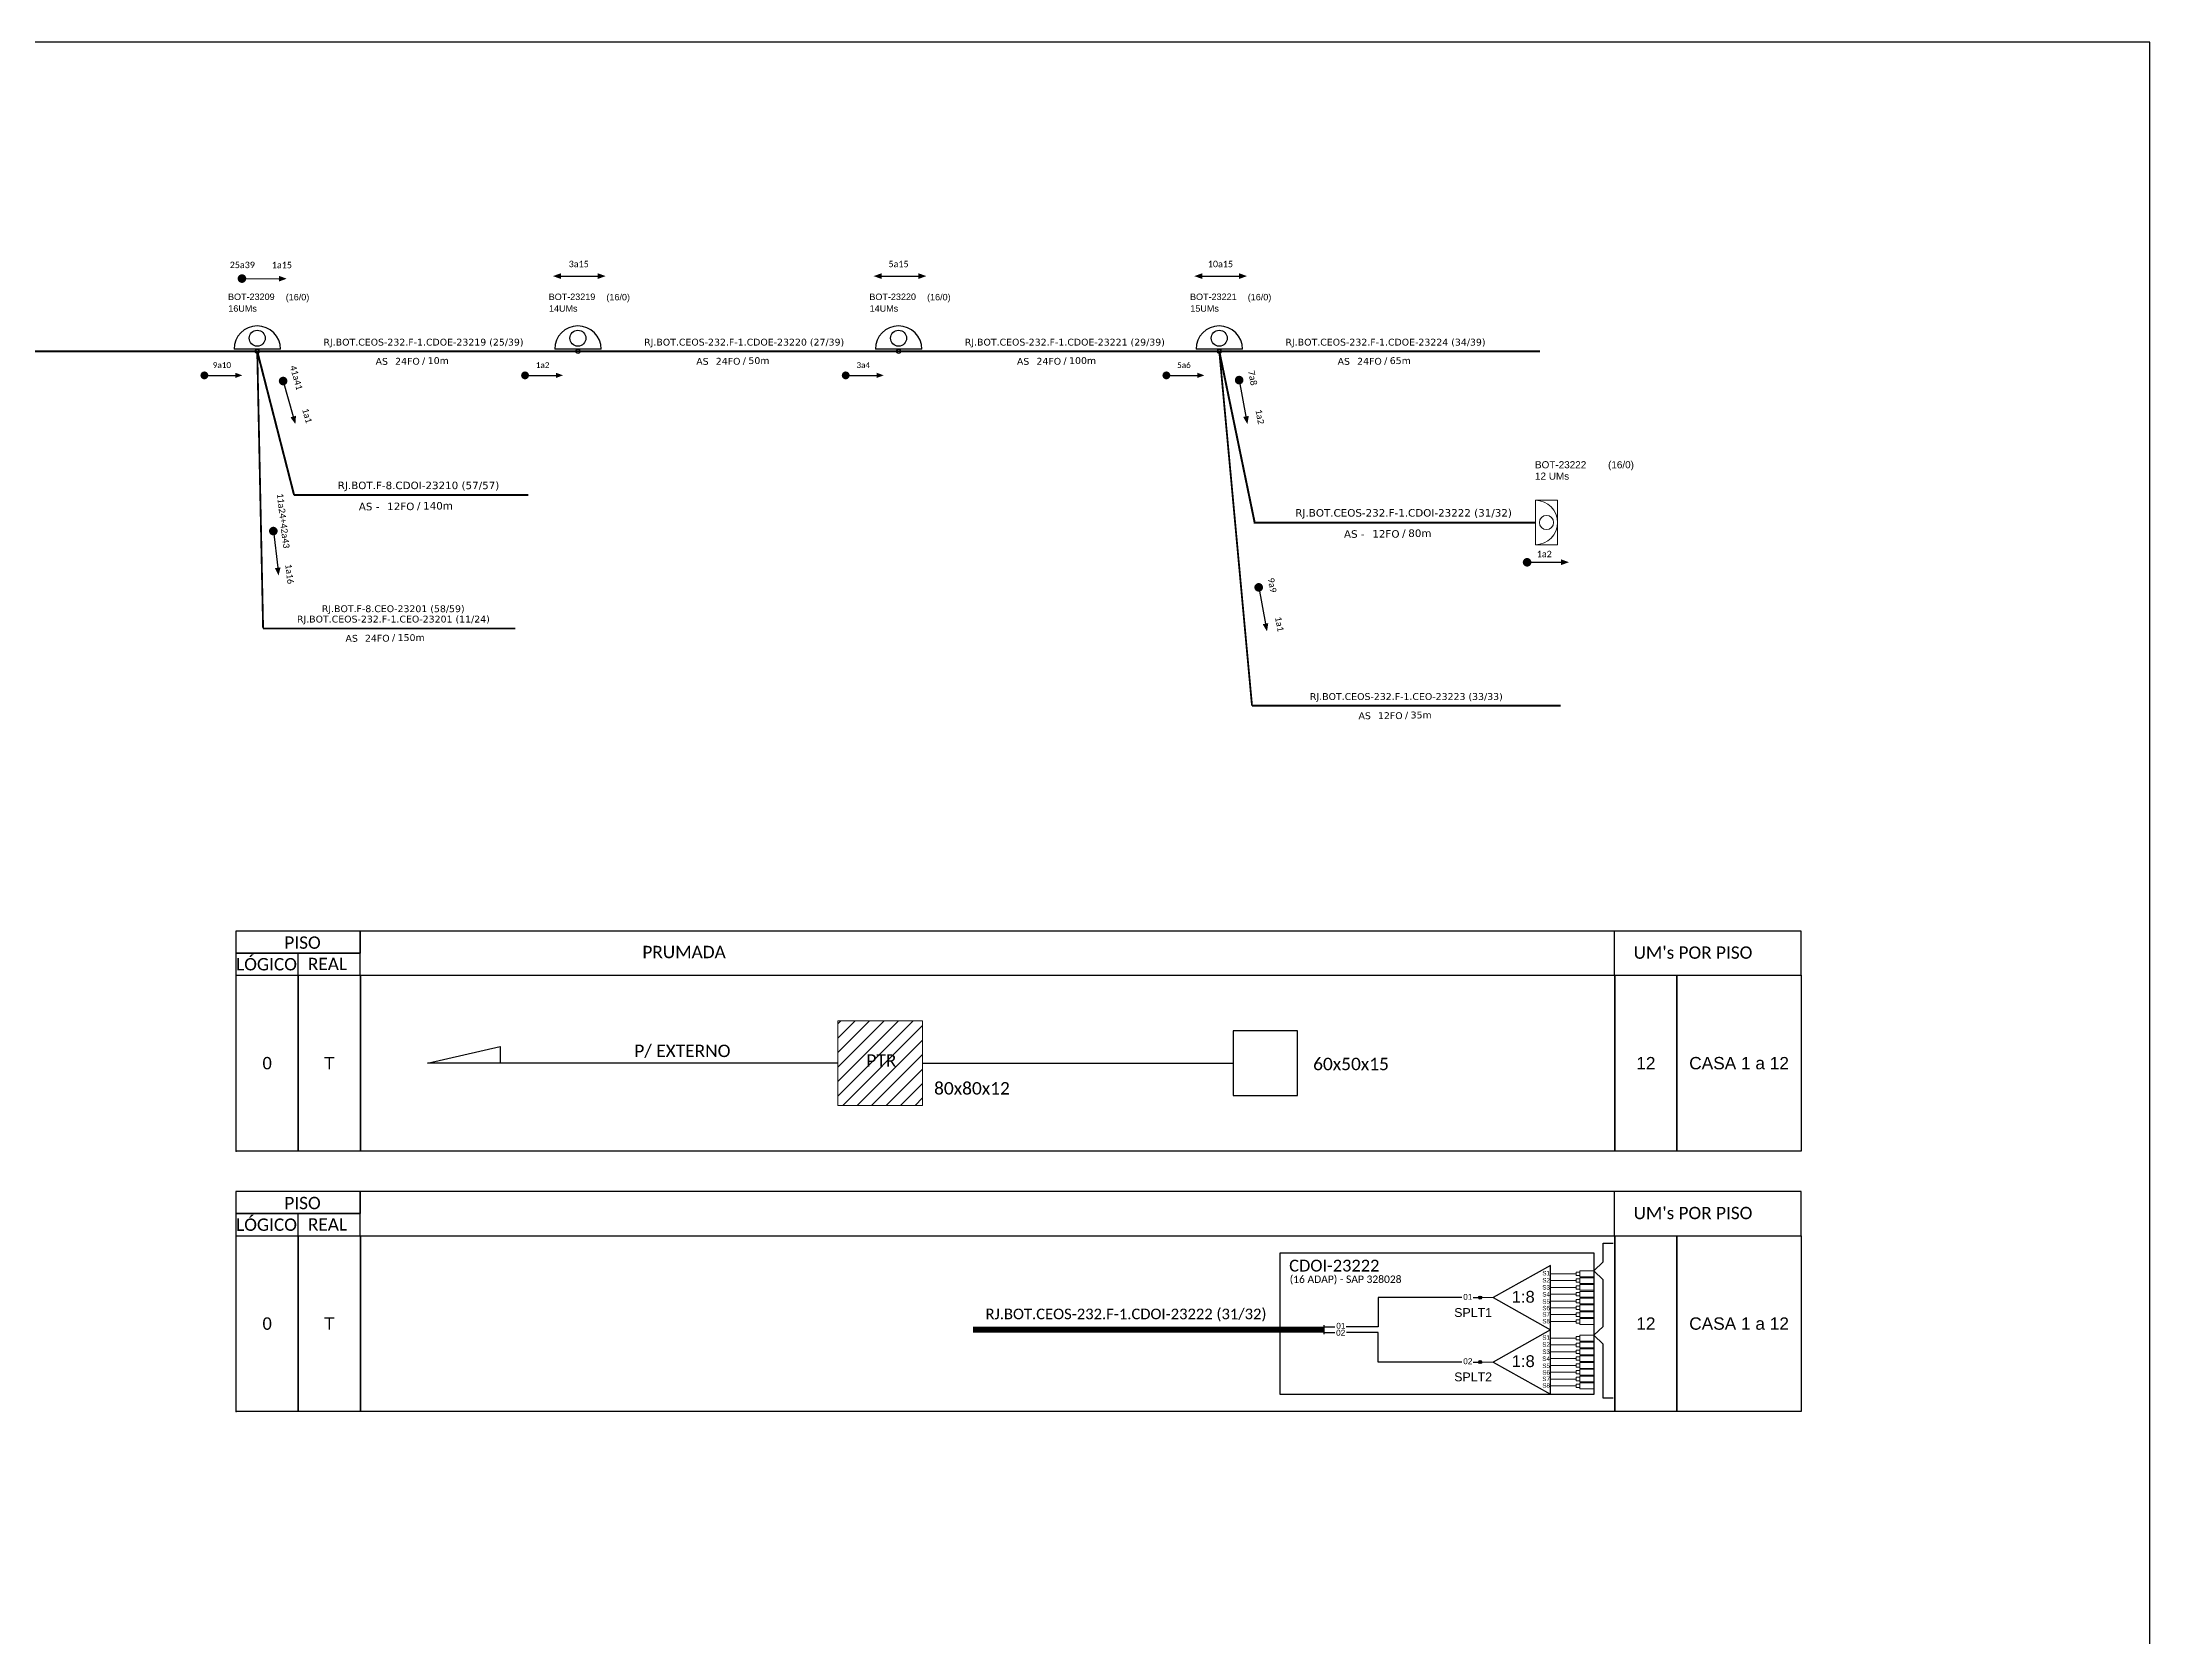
# Model space of a CAD drawing. Extents: x -89 to 749, y 705 to 1299.
# Drawn here: x 356.7 to 749.2, y 1002 to 1299 of the extents above; entities that cross this region are included whole.
import ezdxf
from ezdxf.enums import TextEntityAlignment as Align

# ---------------------------------------------------------------- set-up
doc = ezdxf.new("R2010")
doc.units = 0
for name, color, linetype, lineweight in [("20.0-LEGENDA DOS CDO'S", 1, 'Continuous', 0), ('20.1-CDO_INTERIOR', 1, 'Continuous', 0), ('20.2-CDO_POSTE', 1, 'Continuous', 5), ('40.1-ETIQUETAS', 1, 'Continuous', 20)]:
    doc.layers.add(name, color=color, linetype=linetype, lineweight=lineweight)
for name, color, linetype in [('CAP a instalar', 1, 'Continuous'), ('CD a instalar', 1, 'Continuous'), ('label_cabos', 7, 'Continuous'), ('SETA', 7, 'Continuous'), ('texto', 255, 'Continuous')]:
    doc.layers.add(name, color=color, linetype=linetype)
doc.styles.add('ARIAL', font='arial.ttf')
doc.styles.add('siredit', font='verdana.ttf')
doc.styles.get("Standard").update_dxf_attribs({"font": 'arial.ttf'})
doc.styles.add('WMF-Calibri0', font='calibri.ttf')
doc.linetypes.add('FENCELINE1', pattern='A,0.25,-0.1,[133,ltypeshp.shx,S=0.1,R=0,X=-0.1,Y=0],-0.1,1', length=1.45)

# ---------------------------------------------------------------- blocks, each defined once
blk = doc.blocks.new('SETA1')
at = {"const_width": 1.1}
blk.add_lwpolyline([(-5.28, 0, 1), (-4.18, 0, 1)], format="xyb", close=True, dxfattribs=at)
at = {"layer": 'SETA'}
blk.add_lwpolyline([(-4.73, 0), (4.73, 0)], dxfattribs=at)
blk.add_solid([(4.73, 0.73), (6.74, 0), (4.73, -0.73)], dxfattribs=at)
blk = doc.blocks.new('CDOE-TEXTO PADRÃO')
at = {"layer": "20.0-LEGENDA DOS CDO'S", "color": 0, "style": 'ARIAL'}
for tag, p in [('CDO_N', (0.49, 7.39)), ('CORDOALHA', (0.5, 4.33)), ('SAP', (0.51, 1.67)), ('SPLITER_1', (0.59, -0.91)), ('SPLITER_2', (0.6, -3.55)), ('(XX-XX_F)S', (0.54, -8.29)), ('(XX-XX_L)S', (0.55, -10.83)), ('UMS', (0.55, -13.15))]:
    blk.add_attdef(tag, p, '', height=1.7, rotation=0.118, dxfattribs=at)
blk.add_attdef('FIBRAS_UTILIZADAS', text='', height=1.7, rotation=0.118, dxfattribs=at).set_placement((19.77, 7.43), align=Align.CENTER)
blk = doc.blocks.new('ETIQUETA_RS5F')
at = {"layer": '40.1-ETIQUETAS', "color": 0, "style": 'siredit'}
blk.add_text('/', height=1.5, dxfattribs=at).set_placement((1.58, -1.95), align=Align.MIDDLE_RIGHT)
for tag, p in [('ETIQUETA_R_PRIMARIA', (1.21, 4.1)), ('ETIQUETA_R_SECUNDARIA', (1.21, 2.1)), ('F_ATIVAS/F_MORTAS', (1.14, -4.24))]:
    blk.add_attdef(tag, text='', height=1.5, dxfattribs=at).set_placement(p, align=Align.MIDDLE_CENTER)
for tag, p in [('TIPO_CABO', (-6.58, -2.12)), ('CAP_CABO', (0.4, -2.09))]:
    blk.add_attdef(tag, text='', height=1.5, dxfattribs=at).set_placement(p, align=Align.MIDDLE_RIGHT)
blk.add_attdef('METROS', text='', height=1.5, dxfattribs=at).set_placement((2.14, -1.95), align=Align.MIDDLE_LEFT)
for tag, p in [('FUSÃO_1', (0.85, -8.39)), ('FUSÃO_2', (0.85, -10.6)), ('FUSÃO_3', (0.85, -12.93)), ('FUSÃO_4', (0.85, -15.14)), ('FUSÃO_5', (0.85, -17.16))]:
    blk.add_attdef(tag, text='', height=1.5, dxfattribs=at).set_placement(p, align=Align.CENTER)
blk = doc.blocks.new('CDOI_INT')
at = {"layer": '20.1-CDO_INTERIOR', "color": 0, "lineweight": 18}
blk.add_lwpolyline([(4.25, -4.25), (4.25, 4.25), (0, 4.25), (0, -4.25)], close=True, dxfattribs=at)
blk.add_circle((2.12, 0), 1.36, dxfattribs=at)
blk.add_arc((0, 0), 4.25, 270, 90, dxfattribs=at)
at = {"layer": "20.0-LEGENDA DOS CDO'S", "color": 0, "style": 'ARIAL'}
for tag, p in [('CDO_N', (-0.08, 10.38)), ('SURVEY', (-0.08, 8.2)), ('SPLITER_1', (21.18, 10.38)), ('SPLITER_2', (21.19, 8.68)), ('SAP', (-0.08, 6.23)), ('1:XX', (5.94, -2.22)), ('UMS', (5.94, -4.24))]:
    blk.add_attdef(tag, p, '', height=1.36, dxfattribs=at)
blk.add_attdef('FIBRAS_UTILIZADAS', text='', height=1.36, dxfattribs=at).set_placement((15.34, 10.38), align=Align.CENTER)
blk = doc.blocks.new('SPLT_1-8_SC-APC')
at = {"color": 1}
blk.add_lwpolyline([(-7.37, -2.1), (-17.04, -7.55), (-7.37, -13), (-7.37, -2.1)], dxfattribs=at)
at = {"color": 3, "lineweight": 0}
for points in [[(-2.99, -3.51), (-7.37, -3.51)], [(-2.41, -3.02), (-2.41, -4)], [(-2.41, -3.02), (0, -3.02)], [(-7.37, -4.66), (-2.99, -4.66)], [(-7.37, -5.82), (-2.99, -5.82)], [(-7.37, -6.97), (-2.99, -6.97)], [(-2.41, -4), (0, -4)], [(-2.41, -4.17), (-2.41, -5.16)], [(-2.41, -4.17), (0, -4.17)], [(-2.41, -5.16), (0, -5.16)], [(-2.41, -5.32), (-2.41, -6.31)], [(-2.41, -5.32), (0, -5.32)], [(-2.41, -6.31), (0, -6.31)], [(-2.41, -6.48), (-2.41, -7.46)], [(-2.41, -6.48), (0, -6.48)], [(-7.37, -8.12), (-2.99, -8.12)], [(-7.37, -9.28), (-2.99, -9.28)], [(-7.37, -10.43), (-2.99, -10.43)], [(-2.41, -7.46), (0, -7.46)], [(-2.41, -7.63), (-2.41, -8.62)], [(-2.41, -7.63), (0, -7.63)], [(-2.41, -8.62), (0, -8.62)], [(-2.41, -8.78), (-2.41, -9.77)], [(-2.41, -8.78), (0, -8.78)], [(-2.41, -9.77), (0, -9.77)], [(-2.41, -9.94), (-2.41, -10.92)], [(-2.41, -9.94), (0, -9.94)], [(-7.37, -11.58), (-2.99, -11.58)], [(-2.41, -10.92), (0, -10.92)], [(-2.41, -11.09), (-2.41, -12.08)], [(-2.41, -11.09), (0, -11.09)], [(-2.41, -12.08), (0, -12.08)]]:
    blk.add_lwpolyline(points, dxfattribs=at)
for points in [[(-2.99, -3.22), (-2.41, -3.22), (-2.41, -3.8), (-2.99, -3.8)], [(-2.99, -4.38), (-2.41, -4.38), (-2.41, -4.95), (-2.99, -4.95)], [(-2.99, -5.53), (-2.41, -5.53), (-2.41, -6.1), (-2.99, -6.1)], [(-2.99, -6.68), (-2.41, -6.68), (-2.41, -7.26), (-2.99, -7.26)], [(-2.99, -7.84), (-2.41, -7.84), (-2.41, -8.41), (-2.99, -8.41)], [(-2.99, -8.99), (-2.41, -8.99), (-2.41, -9.56), (-2.99, -9.56)], [(-2.99, -10.14), (-2.41, -10.14), (-2.41, -10.72), (-2.99, -10.72)], [(-2.99, -11.3), (-2.41, -11.3), (-2.41, -11.87), (-2.99, -11.87)]]:
    blk.add_lwpolyline(points, close=True, dxfattribs=at)
at = {"color": 1, "lineweight": 0}
blk.add_lwpolyline([(-17.04, -7.55), (-19.26, -7.55)], dxfattribs=at)
at = {"color": 1, "style": 'ARIAL'}
for s, height, p in [('S1', 0.75, (-8.74, -3.78)), ('1:8', 2, (-13.91, -8.4)), ('S2', 0.75, (-8.74, -4.97)), ('S3', 0.75, (-8.74, -6.18)), ('S4', 0.75, (-8.74, -7.36)), ('S5', 0.75, (-8.74, -8.57)), ('S6', 0.75, (-8.74, -9.69)), ('S7', 0.75, (-8.74, -10.78)), ('S8', 0.75, (-8.74, -11.9))]:
    blk.add_text(s, height=height, dxfattribs=at).set_placement(p)

msp = doc.modelspace()

# ---------------------------------------------------------------- hatches: boundary and pattern name
h = msp.add_hatch()
h.set_pattern_fill('ANSI31', color=1, scale=0.6)
h.set_pattern_definition([(45, (-271.7136, 3788.0318), (-1.3470384, 1.3470384), [])])
h.paths.add_polyline_path([(520.7, 1100.97), (520.7, 1116.77), (504.89, 1116.77), (504.89, 1100.97)])
h.paths.add_polyline_path([(509.63, 1107.6), (516.43, 1107.6), (516.43, 1111.08), (509.63, 1111.08)], flags=24)
h = msp.add_hatch(color=3)
h.dxf.hatch_style = 1
edge = h.paths.add_edge_path()
edge.add_arc((624.53, 1065.2), 0.282, 0, 360)
h = msp.add_hatch(color=3)
h.dxf.hatch_style = 1
edge = h.paths.add_edge_path()
edge.add_arc((624.53, 1053.21), 0.282, 0, 360)

# ---------------------------------------------------------------- linework, layer by layer
at = {"color": 3}
msp.add_line((595.43, 1059.79), (597.48, 1059.79), dxfattribs=at)
at = {"color": 2}
for p, q in [((605.56, 1058.69), (599.61, 1058.69)), ((605.56, 1053.21), (605.56, 1058.69)), ((621.14, 1053.21), (605.56, 1053.21))]:
    msp.add_line(p, q, dxfattribs=at)
for points in [[(-89.32, 705.02), (749.25, 705.02), (749.25, 1299.02), (-89.32, 1299.02), (-89.32, 705.02)], [(415.95, 1125.24), (684.32, 1125.24), (684.32, 1133.47), (415.95, 1133.47), (415.95, 1133.47), (415.95, 1129.36)], [(649.57, 1125.24), (649.57, 1133.47)], [(404.38, 1125.24), (404.38, 1129.36)], [(415.95, 1076.74), (684.32, 1076.74), (684.32, 1084.97), (415.95, 1084.97), (415.95, 1084.97), (415.95, 1080.86)], [(649.57, 1076.74), (649.57, 1084.97)], [(404.38, 1076.74), (404.38, 1080.86)]]:
    msp.add_lwpolyline(points)
at = {"color": 7, "const_width": 0.727}
for points in [[(386.57, 1236.96, 1), (387.3, 1236.96, 1)], [(446.29, 1236.96, 1), (447.02, 1236.96, 1)], [(506.01, 1236.96, 1), (506.74, 1236.96, 1)]]:
    msp.add_lwpolyline(points, format="xyb", close=True, dxfattribs=at)
for points, const_width in [([(565.73, 1236.96, 1), (566.46, 1236.96, 1)], 0.727), ([(632.87, 1202.15, 1), (633.67, 1202.15, 1)], 0.8)]:
    msp.add_lwpolyline(points, format="xyb", close=True, dxfattribs=dict(const_width=const_width))
for points in [[(392.81, 1129.36), (415.95, 1129.36), (415.95, 1133.47), (392.81, 1133.47)], [(392.81, 1125.24), (415.95, 1125.24), (415.95, 1129.36), (392.81, 1129.36)], [(392.84, 1125.24), (404.41, 1125.24), (404.41, 1092.5), (392.84, 1092.5)], [(404.41, 1125.24), (415.99, 1125.24), (415.99, 1092.5), (404.41, 1092.5)], [(415.99, 1125.24), (649.6, 1125.24), (649.6, 1092.5), (415.99, 1092.5)], [(649.6, 1125.24), (661.17, 1125.24), (661.17, 1092.5), (649.6, 1092.5)], [(661.17, 1125.24), (684.32, 1125.24), (684.32, 1092.5), (661.17, 1092.5)], [(578.5, 1102.87), (590.5, 1102.87), (590.5, 1114.87), (578.5, 1114.87)], [(392.81, 1080.86), (415.95, 1080.86), (415.95, 1084.97), (392.81, 1084.97)], [(392.81, 1076.74), (415.95, 1076.74), (415.95, 1080.86), (392.81, 1080.86)], [(392.84, 1076.74), (404.41, 1076.74), (404.41, 1044), (392.84, 1044)], [(404.41, 1076.74), (415.99, 1076.74), (415.99, 1044), (404.41, 1044)], [(415.99, 1076.74), (649.6, 1076.74), (649.6, 1044), (415.99, 1044)], [(649.6, 1076.74), (661.17, 1076.74), (661.17, 1044), (649.6, 1044)], [(661.17, 1076.74), (684.32, 1076.74), (684.32, 1044), (661.17, 1044)]]:
    msp.add_lwpolyline(points, close=True)
at = {"color": 1, "lineweight": 0}
msp.add_lwpolyline([(504.89, 1116.77), (520.7, 1116.77), (520.7, 1100.97), (504.89, 1100.97)], close=True, dxfattribs=at)
at = {"color": 3, "ltscale": 0.5}
for points in [[(504.89, 1108.87), (428.5, 1108.87), (442, 1112), (442, 1108.87)], [(520.7, 1108.87), (578.5, 1108.87)]]:
    msp.add_lwpolyline(points, dxfattribs=at)
at = {"color": 1}
msp.add_lwpolyline([(587.28, 1073.57), (645.72, 1073.57), (645.72, 1047.18), (587.28, 1047.18)], close=True, dxfattribs=at)
at = {"color": 3}
for points in [[(649.27, 1046.5), (647.45, 1046.5), (647.44, 1056.53), (645.72, 1058.19), (647.44, 1059.85), (647.44, 1068.52), (645.72, 1070.18), (647.45, 1071.84), (647.45, 1075.33), (649.27, 1075.33)], [(621.14, 1065.2), (605.56, 1065.2), (605.56, 1059.79), (599.6, 1059.79)], [(623.22, 1065.2), (624.53, 1065.2)]]:
    msp.add_lwpolyline(points, dxfattribs=at)
at = {"color": 1}
msp.add_lwpolyline([(595.43, 1060.1), (595.43, 1058.38)], dxfattribs=at)
at = {"color": 1, "const_width": 1.1}
msp.add_lwpolyline([(530.1, 1059.24), (595.43, 1059.24)], dxfattribs=at)
at = {"color": 2}
for points in [[(595.43, 1058.69), (597.48, 1058.69)], [(623.22, 1053.21), (624.53, 1053.21)]]:
    msp.add_lwpolyline(points, dxfattribs=at)
at = {"color": 3}
for centre in [(624.53, 1065.2), (624.53, 1053.21)]:
    msp.add_circle(centre, 0.282, dxfattribs=at)
for p in [(392.84, 1125.24), (392.84, 1092.5), (392.84, 1076.74), (392.84, 1044)]:
    msp.add_point(p)
at = {"layer": 'CAP a instalar', "color": 7, "linetype": 'FENCELINE1', "ltscale": 7, "const_width": 0.339}
for points in [[(258.22, 1241.44), (396.78, 1241.44)], [(396.78, 1241.44), (397.87, 1189.83)], [(396.78, 1241.44), (456.5, 1241.44)], [(456.5, 1241.44), (516.23, 1241.44)], [(516.23, 1241.44), (575.95, 1241.44)], [(575.95, 1241.44), (582.04, 1175.44)], [(575.95, 1241.44), (635.67, 1241.44)], [(397.87, 1189.83), (444.83, 1189.82)], [(582.04, 1175.44), (639.55, 1175.44)]]:
    msp.add_lwpolyline(points, dxfattribs=at)
at = {"layer": 'CD a instalar', "color": 7, "linetype": 'FENCELINE1', "ltscale": 7, "const_width": 0.373}
for points in [[(396.78, 1241.44), (403.64, 1214.68)], [(403.64, 1214.68), (447.27, 1214.68)]]:
    msp.add_lwpolyline(points, dxfattribs=at)
at = {"layer": 'CD a instalar', "color": 1, "linetype": 'FENCELINE1', "ltscale": 7}
msp.add_lwpolyline([(575.95, 1241.44, 0.373, 0.373, 0), (582.53, 1209.56, 0.373, 0.373, 0), (634.82, 1209.56, 0.373, 0.373, 0)], format="xyseb", dxfattribs=at)
at = {"layer": 'label_cabos', "color": 7}
for p, q in [((401.11, 1241.84), (392.46, 1241.84)), ((460.83, 1241.84), (452.18, 1241.84)), ((520.55, 1241.84), (511.9, 1241.84))]:
    msp.add_line(p, q, dxfattribs=at)
at = {"layer": 'label_cabos', "color": 5}
msp.add_line((580.27, 1241.84), (571.62, 1241.84), dxfattribs=at)
at = {"layer": 'label_cabos', "color": 7}
for centre, radius in [((396.78, 1243.89), 1.49), ((456.5, 1243.89), 1.49), ((516.22, 1243.89), 1.49), ((396.78, 1241.44), 0.4), ((456.5, 1241.44), 0.4), ((516.23, 1241.44), 0.4)]:
    msp.add_circle(centre, radius, dxfattribs=at)
at = {"layer": 'label_cabos', "color": 5}
for centre, radius in [((575.94, 1243.89), 1.49), ((575.95, 1241.44), 0.4)]:
    msp.add_circle(centre, radius, dxfattribs=at)
at = {"layer": 'label_cabos', "color": 7}
for centre in [(396.78, 1241.84), (456.5, 1241.84), (516.22, 1241.84)]:
    msp.add_arc(centre, 4.33, 0, 180, dxfattribs=at)
at = {"layer": 'label_cabos', "color": 5}
msp.add_arc((575.94, 1241.84), 4.33, 0, 180, dxfattribs=at)
at = {"layer": 'SETA', "color": 7}
for points in [[(453.32, 1255.47), (460.19, 1255.45)], [(513.04, 1255.47), (519.92, 1255.45)], [(386.93, 1236.96), (393.19, 1236.96)], [(446.65, 1236.96), (452.91, 1236.96)], [(506.37, 1236.96), (512.63, 1236.96)]]:
    msp.add_lwpolyline(points, dxfattribs=at)
at = {"layer": 'SETA'}
for points in [[(572.76, 1255.47), (579.64, 1255.45)], [(566.1, 1236.96), (572.35, 1236.96)], [(633.27, 1202.15), (640.15, 1202.15)]]:
    msp.add_lwpolyline(points, dxfattribs=at)
at = {"layer": 'SETA', "color": 7}
for points in [[(453.32, 1255.98), (451.85, 1255.45), (453.32, 1254.92)], [(460.2, 1255.98), (461.66, 1255.45), (460.19, 1254.92)], [(513.04, 1255.98), (511.57, 1255.45), (513.04, 1254.92)], [(519.92, 1255.98), (521.38, 1255.45), (519.91, 1254.92)], [(392.68, 1237.45), (394.02, 1236.97), (392.68, 1236.48)], [(452.4, 1237.45), (453.74, 1236.97), (452.4, 1236.48)], [(512.13, 1237.45), (513.46, 1236.97), (512.13, 1236.48)]]:
    msp.add_solid(points, dxfattribs=at)
at = {"layer": 'SETA'}
for points in [[(572.76, 1255.98), (571.29, 1255.45), (572.76, 1254.92)], [(579.64, 1255.98), (581.1, 1255.45), (579.63, 1254.92)], [(571.85, 1237.45), (573.18, 1236.97), (571.85, 1236.48)], [(639.6, 1202.7), (641.07, 1202.16), (639.6, 1201.63)]]:
    msp.add_solid(points, dxfattribs=at)

# ---------------------------------------------------------------- block references
at = {"color": 3, "xscale": 1.1, "yscale": 1.1, "zscale": 1.1}
for p in [(645.72, 1073.5), (645.72, 1061.51)]:
    msp.add_blockref('SPLT_1-8_SC-APC', p, dxfattribs=at)
at = {"layer": '20.2-CDO_POSTE', "color": 7}
ref = msp.add_blockref('CDOE-TEXTO PADRÃO', (396.5, 1242.94), dxfattribs=dict(at, xscale=0.706909092989835, yscale=0.706909092989835, zscale=0.706909092989835))
ref.add_attrib('CDO_N', 'BOT-23209', (391.34, 1250.99), dxfattribs={"layer": "20.0-LEGENDA DOS CDO'S", "color": 0, "height": 1.202, "rotation": 0.118, "style": 'ARIAL'})
ref.add_attrib('CORDOALHA', '16UMs', (391.39, 1248.82), dxfattribs={"layer": "20.0-LEGENDA DOS CDO'S", "color": 0, "height": 1.202, "rotation": 0.118, "style": 'ARIAL'})
ref.add_attrib('FIBRAS_UTILIZADAS', '       (16/0)', dxfattribs={"layer": "20.0-LEGENDA DOS CDO'S", "color": 0, "height": 1.2016, "rotation": 0.118, "style": 'ARIAL'}).set_placement((402.65, 1250.93), align=Align.CENTER)
ref = msp.add_blockref('CDOE-TEXTO PADRÃO', (456.22, 1242.94), dxfattribs=dict(at, xscale=0.706909092989835, yscale=0.706909092989835, zscale=0.706909092989835))
ref.add_attrib('CDO_N', 'BOT-23219', (451.06, 1250.99), dxfattribs={"layer": "20.0-LEGENDA DOS CDO'S", "color": 0, "height": 1.202, "rotation": 0.118, "style": 'ARIAL'})
ref.add_attrib('CORDOALHA', '14UMs', (451.11, 1248.82), dxfattribs={"layer": "20.0-LEGENDA DOS CDO'S", "color": 0, "height": 1.202, "rotation": 0.118, "style": 'ARIAL'})
ref.add_attrib('FIBRAS_UTILIZADAS', '       (16/0)', dxfattribs={"layer": "20.0-LEGENDA DOS CDO'S", "color": 0, "height": 1.2016, "rotation": 0.118, "style": 'ARIAL'}).set_placement((462.37, 1250.93), align=Align.CENTER)
ref = msp.add_blockref('CDOE-TEXTO PADRÃO', (515.94, 1242.94), dxfattribs=dict(at, xscale=0.706909092989835, yscale=0.706909092989835, zscale=0.706909092989835))
ref.add_attrib('CDO_N', 'BOT-23220', (510.78, 1250.99), dxfattribs={"layer": "20.0-LEGENDA DOS CDO'S", "color": 0, "height": 1.202, "rotation": 0.118, "style": 'ARIAL'})
ref.add_attrib('CORDOALHA', '14UMs', (510.83, 1248.82), dxfattribs={"layer": "20.0-LEGENDA DOS CDO'S", "color": 0, "height": 1.202, "rotation": 0.118, "style": 'ARIAL'})
ref.add_attrib('FIBRAS_UTILIZADAS', '       (16/0)', dxfattribs={"layer": "20.0-LEGENDA DOS CDO'S", "color": 0, "height": 1.2016, "rotation": 0.118, "style": 'ARIAL'}).set_placement((522.09, 1250.93), align=Align.CENTER)
at = {"layer": '20.2-CDO_POSTE', "color": 5}
ref = msp.add_blockref('CDOE-TEXTO PADRÃO', (575.66, 1242.94), dxfattribs=dict(at, xscale=0.706909092989835, yscale=0.706909092989835, zscale=0.706909092989835))
ref.add_attrib('CDO_N', 'BOT-23221', (570.5, 1250.99), dxfattribs={"layer": "20.0-LEGENDA DOS CDO'S", "color": 0, "height": 1.202, "rotation": 0.118, "style": 'ARIAL'})
ref.add_attrib('CORDOALHA', '15UMs', (570.55, 1248.82), dxfattribs={"layer": "20.0-LEGENDA DOS CDO'S", "color": 0, "height": 1.202, "rotation": 0.118, "style": 'ARIAL'})
ref.add_attrib('FIBRAS_UTILIZADAS', '       (16/0)', dxfattribs={"layer": "20.0-LEGENDA DOS CDO'S", "color": 0, "height": 1.2016, "rotation": 0.118, "style": 'ARIAL'}).set_placement((581.81, 1250.93), align=Align.CENTER)
at = {"layer": '40.1-ETIQUETAS', "color": 7}
ref = msp.add_blockref('ETIQUETA_RS5F', (426.73, 1241.37), dxfattribs=dict(at, xscale=0.8482908981816516, yscale=0.8482908981816516, zscale=0.8482908981816516))
ref.add_attrib('ETIQUETA_R_SECUNDARIA', 'RJ.BOT.CEOS-232.F-1.CDOE-23219 (25/39)', dxfattribs={"color": 0, "height": 1.2724, "style": 'siredit'}).set_placement((427.74, 1243.15), align=Align.MIDDLE_CENTER)
ref.add_attrib('TIPO_CABO', 'AS', dxfattribs={"color": 0, "height": 1.272, "style": 'siredit'}).set_placement((421.12, 1239.57), align=Align.MIDDLE_RIGHT)
ref.add_attrib('CAP_CABO', '24FO', dxfattribs={"color": 0, "height": 1.272, "style": 'siredit'}).set_placement((427.05, 1239.59), align=Align.MIDDLE_RIGHT)
ref.add_attrib('METROS', '10m', dxfattribs={"color": 0, "height": 1.272, "style": 'siredit'}).set_placement((428.53, 1239.71), align=Align.MIDDLE_LEFT)
ref = msp.add_blockref('ETIQUETA_RS5F', (486.45, 1241.37), dxfattribs=dict(at, xscale=0.8482908981816516, yscale=0.8482908981816516, zscale=0.8482908981816516))
ref.add_attrib('ETIQUETA_R_SECUNDARIA', 'RJ.BOT.CEOS-232.F-1.CDOE-23220 (27/39)', dxfattribs={"color": 0, "height": 1.2724, "style": 'siredit'}).set_placement((487.46, 1243.15), align=Align.MIDDLE_CENTER)
ref.add_attrib('TIPO_CABO', 'AS', dxfattribs={"color": 0, "height": 1.272, "style": 'siredit'}).set_placement((480.84, 1239.57), align=Align.MIDDLE_RIGHT)
ref.add_attrib('CAP_CABO', '24FO', dxfattribs={"color": 0, "height": 1.272, "style": 'siredit'}).set_placement((486.77, 1239.59), align=Align.MIDDLE_RIGHT)
ref.add_attrib('METROS', '50m', dxfattribs={"color": 0, "height": 1.272, "style": 'siredit'}).set_placement((488.25, 1239.71), align=Align.MIDDLE_LEFT)
ref = msp.add_blockref('ETIQUETA_RS5F', (546.18, 1241.37), dxfattribs=dict(at, xscale=0.8482908981816516, yscale=0.8482908981816516, zscale=0.8482908981816516))
ref.add_attrib('ETIQUETA_R_SECUNDARIA', 'RJ.BOT.CEOS-232.F-1.CDOE-23221 (29/39)', dxfattribs={"color": 0, "height": 1.2724, "style": 'siredit'}).set_placement((547.18, 1243.15), align=Align.MIDDLE_CENTER)
ref.add_attrib('TIPO_CABO', 'AS', dxfattribs={"color": 0, "height": 1.272, "style": 'siredit'}).set_placement((540.56, 1239.57), align=Align.MIDDLE_RIGHT)
ref.add_attrib('CAP_CABO', '24FO', dxfattribs={"color": 0, "height": 1.272, "style": 'siredit'}).set_placement((546.49, 1239.59), align=Align.MIDDLE_RIGHT)
ref.add_attrib('METROS', '100m', dxfattribs={"color": 0, "height": 1.272, "style": 'siredit'}).set_placement((547.97, 1239.71), align=Align.MIDDLE_LEFT)
ref = msp.add_blockref('ETIQUETA_RS5F', (605.9, 1241.37), dxfattribs=dict(at, xscale=0.8482908981816516, yscale=0.8482908981816516, zscale=0.8482908981816516))
ref.add_attrib('ETIQUETA_R_SECUNDARIA', 'RJ.BOT.CEOS-232.F-1.CDOE-23224 (34/39)', dxfattribs={"color": 0, "height": 1.2724, "style": 'siredit'}).set_placement((606.9, 1243.15), align=Align.MIDDLE_CENTER)
ref.add_attrib('TIPO_CABO', 'AS', dxfattribs={"color": 0, "height": 1.272, "style": 'siredit'}).set_placement((600.28, 1239.57), align=Align.MIDDLE_RIGHT)
ref.add_attrib('CAP_CABO', '24FO', dxfattribs={"color": 0, "height": 1.272, "style": 'siredit'}).set_placement((606.21, 1239.59), align=Align.MIDDLE_RIGHT)
ref.add_attrib('METROS', '65m', dxfattribs={"color": 0, "height": 1.272, "style": 'siredit'}).set_placement((607.69, 1239.71), align=Align.MIDDLE_LEFT)
at = {"layer": '40.1-ETIQUETAS', "color": 1}
ref = msp.add_blockref('CDOI_INT', (634.82, 1209.56), dxfattribs=dict(at, xscale=0.9723330051643144, yscale=0.9723330051643144, zscale=0.9723330051643144))
ref.add_attrib('CDO_N', 'BOT-23222', (634.74, 1219.66), dxfattribs={"layer": "20.0-LEGENDA DOS CDO'S", "color": 0, "height": 1.323, "style": 'ARIAL'})
ref.add_attrib('FIBRAS_UTILIZADAS', '    (16/0)', dxfattribs={"layer": "20.0-LEGENDA DOS CDO'S", "color": 0, "height": 1.323, "style": 'ARIAL'}).set_placement((649.73, 1219.66), align=Align.CENTER)
ref.add_attrib('SURVEY', '12 UMs', (634.74, 1217.54), dxfattribs={"layer": "20.0-LEGENDA DOS CDO'S", "color": 0, "height": 1.323, "style": 'ARIAL'})
at = {"layer": '40.1-ETIQUETAS', "color": 7}
ref = msp.add_blockref('ETIQUETA_RS5F', (421.12, 1189.79), dxfattribs=dict(at, xscale=0.8482908981816516, yscale=0.8482908981816516, zscale=0.8482908981816516))
ref.add_attrib('ETIQUETA_R_PRIMARIA', 'RJ.BOT.F-8.CEO-23201 (58/59)', dxfattribs={"color": 0, "height": 1.2724, "style": 'siredit'}).set_placement((422.1, 1193.5), align=Align.MIDDLE_CENTER)
ref.add_attrib('ETIQUETA_R_SECUNDARIA', 'RJ.BOT.CEOS-232.F-1.CEO-23201 (11/24)', dxfattribs={"color": 0, "height": 1.2724, "style": 'siredit'}).set_placement((422.13, 1191.57), align=Align.MIDDLE_CENTER)
ref.add_attrib('TIPO_CABO', 'AS', dxfattribs={"color": 0, "height": 1.272, "style": 'siredit'}).set_placement((415.51, 1187.99), align=Align.MIDDLE_RIGHT)
ref.add_attrib('CAP_CABO', '24FO', dxfattribs={"color": 0, "height": 1.272, "style": 'siredit'}).set_placement((421.43, 1188.01), align=Align.MIDDLE_RIGHT)
ref.add_attrib('METROS', '150m', dxfattribs={"color": 0, "height": 1.272, "style": 'siredit'}).set_placement((422.92, 1188.13), align=Align.MIDDLE_LEFT)
ref = msp.add_blockref('ETIQUETA_RS5F', (609.78, 1175.37), dxfattribs=dict(at, xscale=0.8482908981816516, yscale=0.8482908981816516, zscale=0.8482908981816516))
ref.add_attrib('ETIQUETA_R_SECUNDARIA', 'RJ.BOT.CEOS-232.F-1.CEO-23223 (33/33)', dxfattribs={"color": 0, "height": 1.2724, "style": 'siredit'}).set_placement((610.78, 1177.15), align=Align.MIDDLE_CENTER)
ref.add_attrib('TIPO_CABO', 'AS', dxfattribs={"color": 0, "height": 1.272, "style": 'siredit'}).set_placement((604.17, 1173.57), align=Align.MIDDLE_RIGHT)
ref.add_attrib('CAP_CABO', '12FO', dxfattribs={"color": 0, "height": 1.272, "style": 'siredit'}).set_placement((610.09, 1173.59), align=Align.MIDDLE_RIGHT)
ref.add_attrib('METROS', '35m', dxfattribs={"color": 0, "height": 1.272, "style": 'siredit'}).set_placement((611.57, 1173.71), align=Align.MIDDLE_LEFT)
at = {"layer": 'CD a instalar', "color": 7}
ref = msp.add_blockref('ETIQUETA_RS5F', (425.7, 1214.51), dxfattribs=dict(at, xscale=0.9331199891279208, yscale=0.9331199891279208, zscale=0.9331199891279208))
ref.add_attrib('ETIQUETA_R_PRIMARIA', 'RJ.BOT.F-8.CDOI-23210 (57/57)', dxfattribs={"layer": '40.1-ETIQUETAS', "color": 0, "height": 1.3997, "style": 'siredit'}).set_placement((426.81, 1216.47), align=Align.MIDDLE_CENTER)
ref.add_attrib('TIPO_CABO', 'AS -', dxfattribs={"layer": '40.1-ETIQUETAS', "color": 0, "height": 1.4, "style": 'siredit'}).set_placement((419.53, 1212.53), align=Align.MIDDLE_RIGHT)
ref.add_attrib('CAP_CABO', '12FO', dxfattribs={"layer": '40.1-ETIQUETAS', "color": 0, "height": 1.4, "style": 'siredit'}).set_placement((426.04, 1212.56), align=Align.MIDDLE_RIGHT)
ref.add_attrib('METROS', '140m', dxfattribs={"layer": '40.1-ETIQUETAS', "color": 0, "height": 1.4, "style": 'siredit'}).set_placement((427.67, 1212.68), align=Align.MIDDLE_LEFT)
at = {"layer": 'CD a instalar', "color": 1}
ref = msp.add_blockref('ETIQUETA_RS5F', (609.17, 1209.39), dxfattribs=dict(at, xscale=0.9331199891279208, yscale=0.9331199891279208, zscale=0.9331199891279208))
ref.add_attrib('ETIQUETA_R_PRIMARIA', 'RJ.BOT.CEOS-232.F-1.CDOI-23222 (31/32)', dxfattribs={"layer": '40.1-ETIQUETAS', "color": 0, "height": 1.3997, "style": 'siredit'}).set_placement((610.27, 1211.36), align=Align.MIDDLE_CENTER)
ref.add_attrib('TIPO_CABO', 'AS -', dxfattribs={"layer": '40.1-ETIQUETAS', "color": 0, "height": 1.4, "style": 'siredit'}).set_placement((603, 1207.42), align=Align.MIDDLE_RIGHT)
ref.add_attrib('CAP_CABO', '12FO', dxfattribs={"layer": '40.1-ETIQUETAS', "color": 0, "height": 1.4, "style": 'siredit'}).set_placement((609.51, 1207.44), align=Align.MIDDLE_RIGHT)
ref.add_attrib('METROS', '80m', dxfattribs={"layer": '40.1-ETIQUETAS', "color": 0, "height": 1.4, "style": 'siredit'}).set_placement((611.14, 1207.57), align=Align.MIDDLE_LEFT)
at = {"layer": 'SETA', "color": 7, "xscale": 0.7272727272727274, "yscale": 0.7272727272727274, "zscale": 0.7272727272727274}
for p, rotation in [((397.37, 1254.98), 359.8364371412819), ((402.54, 1232.6), 285.9208178413913), ((400.18, 1204.55), 276.7432222229841)]:
    msp.add_blockref('SETA1', p, dxfattribs=dict(at, rotation=rotation))
at = {"layer": 'SETA', "color": 2, "yscale": 0.7272727272727274, "zscale": 0.7272727272727274, "rotation": 280.6484436632481}
for p, xscale in [((580.28, 1232.7), 0.7272727272727274), ((583.92, 1194.1), 0.7272727272727268)]:
    msp.add_blockref('SETA1', p, dxfattribs=dict(at, xscale=xscale))

# ---------------------------------------------------------------- texts
at = {"style": 'WMF-Calibri0'}
for s, height, p in [('     PISO', 2.3, (397.77, 1130.17)), ('PRUMADA', 2.3, (468.51, 1128.42)), ("UM's POR PISO", 2.3, (653.1, 1128.31)), ('  LÓGICO', 2.3, (391.22, 1126.14)), ('    REAL', 2.3, (402.98, 1126.19)), ('P/ EXTERNO', 2.317, (467, 1110)), ('PTR', 2.317, (510.21, 1108.19)), ('60x50x15', 2.317, (593.42, 1107.56)), ('80x80x12', 2.317, (522.83, 1103.02)), ('     PISO', 2.3, (397.77, 1081.67)), ('  LÓGICO', 2.3, (391.22, 1077.64)), ('    REAL', 2.3, (402.98, 1077.69)), ("UM's POR PISO", 2.3, (653.1, 1079.81))]:
    msp.add_text(s, height=height, dxfattribs=at).set_placement(p)
at = {"style": 'ARIAL'}
for s, height, p in [('0', 2.3, (398.63, 1108.87)), ('T', 2.3, (410.2, 1108.87)), ('12', 2.3, (655.39, 1108.87)), ('CASA 1 a 12', 2.3, (672.75, 1108.87)), ('01', 1.1, (622.23, 1065.34)), ('0', 2.3, (398.63, 1060.37)), ('T', 2.3, (410.2, 1060.37)), ('01', 1.1, (598.59, 1059.95)), ('12', 2.3, (655.39, 1060.37)), ('CASA 1 a 12', 2.3, (672.75, 1060.37)), ('02', 1.1, (598.55, 1058.66)), ('02', 1.1, (622.23, 1053.35))]:
    msp.add_text(s, height=height, dxfattribs=at).set_placement(p, align=Align.MIDDLE_CENTER)
at = {"color": 1, "style": 'WMF-Calibri0'}
msp.add_text('CDOI-23222', height=2.2, dxfattribs=at).set_placement((588.96, 1070.06))
msp.add_text('(16 ADAP) - SAP 328028', height=1.375, dxfattribs=at).set_placement((599.47, 1067.94), align=Align.CENTER)
msp.add_text('RJ.BOT.CEOS-232.F-1.CDOI-23222 (31/32)', height=1.98, dxfattribs=at).set_placement((558.57, 1062.16, 2.2), align=Align.MIDDLE_CENTER)
at = {"style": 'ARIAL'}
for s, p in [('SPLT1', (623.22, 1061.6)), ('SPLT2', (623.22, 1049.61))]:
    msp.add_text(s, height=1.65, dxfattribs=at).set_placement(p, align=Align.CENTER)
at = {"color": 7, "char_height": 1.0909, "width": 18.4428, "attachment_point": 5}
for s, insert in [('{\\fCalibri|b0|i0|c0|p34;\\C7;9a10}', (390.2, 1238.87)), ('{\\fCalibri|b0|i0|c0|p34;\\C7;1a2}', (449.92, 1238.87)), ('{\\fCalibri|b0|i0|c0|p34;\\C7;3a4}', (509.64, 1238.87))]:
    msp.add_mtext(s, dxfattribs=dict(at, insert=insert))
at = {"attachment_point": 5}
for s, insert, char_height, width in [('{\\fCalibri|b0|i0|c0|p34;\\C7;5a6}', (569.36, 1238.87), 1.0909, 18.4428), ('{\\fCalibri|b0|i0|c0|p34;\\C7;1a2}', (636.47, 1203.69), 1.2, 20.287)]:
    msp.add_mtext(s, dxfattribs=dict(at, insert=insert, char_height=char_height, width=width))
at = {"layer": 'texto', "color": 7, "char_height": 1.2, "width": 20.287, "attachment_point": 5}
for s, insert, rotation in [('{\\fCalibri|b0|i0|c0|p34;\\C7;25a39}', (394, 1257.53), 359.8364), ('{\\fCalibri|b0|i0|c0|p34;\\C7;1a15}', (401.37, 1257.51), 359.8364), ('{\\fCalibri|b0|i0|c0|p34;\\C7;3a15}', (456.65, 1257.7), 359.8364), ('{\\fCalibri|b0|i0|c0|p34;\\C7;5a15}', (516.21, 1257.7), 359.8364), ('{\\fCalibri|b0|i0|c0|p34;\\C7;41a41}', (404.05, 1236.53), 285.9208), ('{\\fCalibri|b0|i0|c0|p34;\\C7;1a1}', (406.07, 1229.45), 285.9208), ('{\\fCalibri|b0|i0|c0|p34;\\C7;11a24+42a43}', (401.62, 1209.87), 276.7432), ('{\\fCalibri|b0|i0|c0|p34;\\C7;1a16}', (402.79, 1199.97), 276.7432)]:
    msp.add_mtext(s, dxfattribs=dict(at, insert=insert, rotation=rotation))
at = {"layer": 'texto', "char_height": 1.2, "width": 20.287, "attachment_point": 5}
for s, insert, rotation in [('{\\fCalibri|b0|i0|c0|p34;\\C7;10a15}', (576.16, 1257.7), 359.8364), ('{\\fCalibri|b0|i0|c0|p34;\\C7;7a8}', (582.15, 1236.48), 280.6484), ('{\\fCalibri|b0|i0|c0|p34;\\C7;1a2}', (583.51, 1229.24), 280.6484), ('{\\fCalibri|b0|i0|c0|p34;\\C7;9a9}', (585.79, 1197.88), 280.6484), ('{\\fCalibri|b0|i0|c0|p34;\\C7;1a1}', (587.15, 1190.64), 280.6484)]:
    msp.add_mtext(s, dxfattribs=dict(at, insert=insert, rotation=rotation))

doc.saveas('drawing.dxf')
